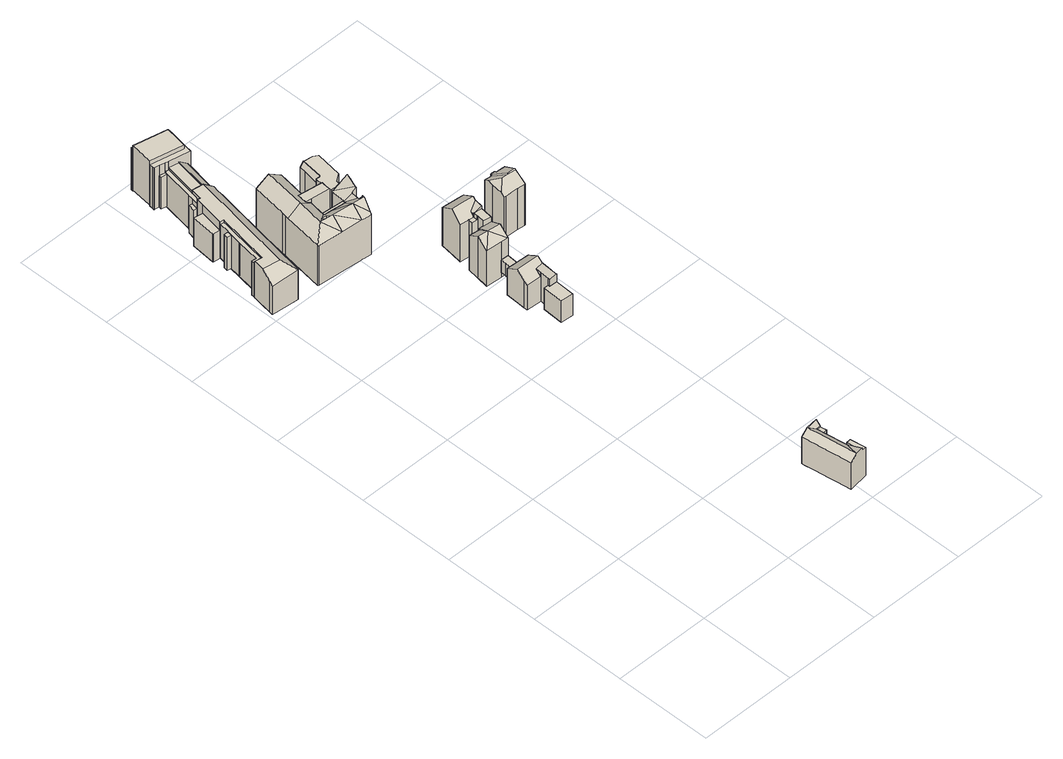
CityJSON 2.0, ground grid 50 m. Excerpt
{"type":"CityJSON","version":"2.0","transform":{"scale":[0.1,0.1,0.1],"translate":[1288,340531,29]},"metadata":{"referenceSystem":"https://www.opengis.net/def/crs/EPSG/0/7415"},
"CityObjects":{
"building1":{"type":"Building","attributes":{"measuredHeight":18.02,"roofType":"SATTELDACH","HoeheDach":"60","NiedrigsteTraufeDesGebaeudes":"57","Blattnummer":"102081","HoeheGrund":"42"},"geometry":[{"type":"Solid","lod":"2","boundaries":[[[[0,1,2,3,4]],[[5,6,7,8]],[[1,9,10,11,12]],[[8,13,14,5]],[[1,0,9]],[[7,15,13,8]],[[16,11,10,17]],[[1,12,2]],[[18,19,20,21,22,23,4,24,25,26,27,28]],[[26,25,24,4,3,29,30,31,14,13,32,27]],[[28,27,32,33,34,35,36,37,38,39]],[[40,41,42,17,10,9,0,4,23]],[[43,44,45,46,47,40,23,22,21,20,19,18,28,39]],[[42,41,40,47,46,45,44,43,39,38,37,36,35,48,49,50,51,52,53,54,55,16,17]],[[30,29,53,52,51,31]],[[29,3,2,12,11,16,55,54,53]],[[15,7,6,49,48,35,34]],[[51,50,49,6,5,14,31]],[[13,15,34,33,32]]]]}]},
"building2":{"type":"Building","children":["building2-1","building2-2","building2-3","building2-4","building2-5","building2-6","building2-7","building2-8","building2-9","building2-10"]},
"building2-1":{"type":"BuildingPart","attributes":{"measuredHeight":16.5,"roofType":"FLACHDACH","HoeheDach":"48","NiedrigsteTraufeDesGebaeudes":"48","Blattnummer":"102081","HoeheGrund":"31"},"parents":["building2"],"geometry":[{"type":"Solid","lod":"2","boundaries":[[[[56,57,58,59,60,61]],[[62,63,64,65,66,67]],[[67,66,57,56]],[[66,65,58,57]],[[65,64,59,58]],[[64,63,60,59]],[[63,62,61,60]],[[62,67,56,61]]]]}]},
"building2-2":{"type":"BuildingPart","attributes":{"measuredHeight":19.85,"roofType":"FLACHDACH","HoeheDach":"50","NiedrigsteTraufeDesGebaeudes":"50","Blattnummer":"102081","HoeheGrund":"30"},"parents":["building2"],"geometry":[{"type":"Solid","lod":"2","boundaries":[[[[68,69,70,71,72,73,74,75,76]],[[77,78,79,80,81,82,83,84,85]],[[85,84,69,68]],[[84,83,70,69]],[[83,82,71,70]],[[82,81,72,71]],[[81,80,73,72]],[[80,79,74,73]],[[79,78,75,74]],[[78,77,76,75]],[[77,85,68,76]]]]}]},
"building2-3":{"type":"BuildingPart","attributes":{"measuredHeight":18.77,"roofType":"FLACHDACH","HoeheDach":"50","NiedrigsteTraufeDesGebaeudes":"50","Blattnummer":"102081","HoeheGrund":"31"},"parents":["building2"],"geometry":[{"type":"Solid","lod":"2","boundaries":[[[[86,87,88,89]],[[90,91,92,93]],[[93,92,87,86]],[[92,91,88,87]],[[91,90,89,88]],[[90,93,86,89]]]]}]},
"building2-4":{"type":"BuildingPart","attributes":{"measuredHeight":21.5,"roofType":"FLACHDACH","HoeheDach":"52","NiedrigsteTraufeDesGebaeudes":"48","Blattnummer":"102081","HoeheGrund":"31"},"parents":["building2"],"geometry":[{"type":"Solid","lod":"2","boundaries":[[[[94,95,96,97,98,99,100,101]],[[102,103,104,94,101,105,106,107]],[[108,109,110,111,112,113,97,96,95,94,104,103,102,114,115,116,117,118,119,120,121,122,123,124,125,126,127,128,129,130,131,132,133,134,135,136]],[[137,138,139,140,126,125,124,123]],[[141,142,143,144,145,146,107,106,105,101,100,99,98,147,148,149,150,151,152,153,154,155]],[[127,156,157,128]],[[128,157,158,129]],[[129,158,159,130]],[[130,159,160,131]],[[131,160,161,132]],[[132,161,162,133]],[[133,162,163,134]],[[136,153,152,108]],[[111,149,148,112]],[[112,148,147,113]],[[113,147,98,97]],[[102,107,146,114]],[[114,146,145,115]],[[115,145,144,116]],[[116,144,143,117]],[[117,143,142,118]],[[120,119,118,142,141,164,165,121]],[[111,110,109,108,152,151,150,149]],[[154,153,136,135,134,163]],[[156,127,126,140]],[[165,166,137,123,122,121]],[[155,154,163,162,161,160,159,158,157,156,140,139,138]],[[164,141,155,138,137,166,165]]]]}]},
"building2-5":{"type":"BuildingPart","attributes":{"measuredHeight":26.12,"roofType":"FLACHDACH","HoeheDach":"58","NiedrigsteTraufeDesGebaeudes":"58","Blattnummer":"102081","HoeheGrund":"31"},"parents":["building2"],"geometry":[{"type":"Solid","lod":"2","boundaries":[[[[167,168,169,170]],[[170,169,171,172]],[[173,174,168,167]],[[173,175,176,177,178,174]],[[179,177,176,180,172,171]],[[175,173,167,170,172,180,176]],[[174,178,177,179,171,169,168]]]]}]},
"building2-6":{"type":"BuildingPart","attributes":{"measuredHeight":20.07,"roofType":"FLACHDACH","HoeheDach":"51","NiedrigsteTraufeDesGebaeudes":"51","Blattnummer":"102081","HoeheGrund":"31"},"parents":["building2"],"geometry":[{"type":"Solid","lod":"2","boundaries":[[[[181,182,183,184,185,186,187,188,189,190,191]],[[192,193,194,195,196,197,198,199,200,201,202]],[[202,201,182,181]],[[201,200,183,182]],[[200,199,184,183]],[[199,198,185,184]],[[198,197,186,185]],[[197,196,187,186]],[[196,195,188,187]],[[195,194,189,188]],[[194,193,190,189]],[[193,192,191,190]],[[192,202,181,191]]]]}]},
"building2-7":{"type":"BuildingPart","attributes":{"measuredHeight":19.51,"roofType":"FLACHDACH","HoeheDach":"51","NiedrigsteTraufeDesGebaeudes":"51","Blattnummer":"102081","HoeheGrund":"31"},"parents":["building2"],"geometry":[{"type":"Solid","lod":"2","boundaries":[[[[203,204,205,206]],[[207,208,209,210]],[[210,209,204,203]],[[209,208,205,204]],[[208,207,206,205]],[[207,210,203,206]]]]}]},
"building2-8":{"type":"BuildingPart","attributes":{"measuredHeight":16.16,"roofType":"FLACHDACH","HoeheDach":"47","NiedrigsteTraufeDesGebaeudes":"47","Blattnummer":"102081","HoeheGrund":"31"},"parents":["building2"],"geometry":[{"type":"Solid","lod":"2","boundaries":[[[[211,132,212,213]],[[214,215,216,217]],[[217,216,132,211]],[[216,215,212,132]],[[215,214,213,212]],[[214,217,211,213]]]]}]},
"building2-9":{"type":"BuildingPart","attributes":{"measuredHeight":24.49,"roofType":"FLACHDACH","HoeheDach":"55","NiedrigsteTraufeDesGebaeudes":"55","Blattnummer":"102081","HoeheGrund":"31"},"parents":["building2"],"geometry":[{"type":"Solid","lod":"2","boundaries":[[[[88,218,219,220,221,222,223,224,225,226,227,228,229,230,231,232,233,234,235,236,237,238,239,89]],[[240,241,242,243,244,245,246,247,248,249,250,251,252,253,254,255,256,257,258,259,260,261,262,263]],[[263,262,218,88]],[[262,261,219,218]],[[261,260,220,219]],[[260,259,221,220]],[[259,258,222,221]],[[258,257,223,222]],[[257,256,224,223]],[[256,255,225,224]],[[255,254,226,225]],[[254,253,227,226]],[[253,252,228,227]],[[252,251,229,228]],[[251,250,230,229]],[[250,249,231,230]],[[249,248,232,231]],[[248,247,233,232]],[[247,246,234,233]],[[246,245,235,234]],[[245,244,236,235]],[[244,243,237,236]],[[243,242,238,237]],[[242,241,239,238]],[[241,240,89,239]],[[240,263,88,89]]]]}]},
"building2-10":{"type":"BuildingPart","attributes":{"measuredHeight":22.26,"roofType":"PULTDACH","HoeheDach":"53","NiedrigsteTraufeDesGebaeudes":"46","Blattnummer":"102081","HoeheGrund":"30"},"parents":["building2"],"geometry":[{"type":"Solid","lod":"2","boundaries":[[[[264,265,266,267]],[[268,269,270,271]],[[266,265,73,74]],[[270,269,264,267]],[[268,271,272,273]],[[274,275,276,277]],[[278,279,280,281,277,276,74,73,282]],[[269,268,273,283,282,73,265,264]],[[271,270,267,266,74,276,275,272]],[[280,279,278,282,283,284]],[[277,281,280,284,274]],[[283,273,272,275,274,284]]]]}]},
"building3":{"type":"Building","children":["building3-1","building3-2","building3-3","building3-4","building3-5","building3-6"]},
"building3-1":{"type":"BuildingPart","attributes":{"measuredHeight":4.53,"roofType":"FLACHDACH","HoeheDach":"34","NiedrigsteTraufeDesGebaeudes":"34","Blattnummer":"102081","HoeheGrund":"30"},"parents":["building3"],"geometry":[{"type":"Solid","lod":"2","boundaries":[[[[285,286,287,288,289,290]],[[291,292,293,294,295,296]],[[296,295,286,285]],[[295,294,287,286]],[[294,293,288,287]],[[293,292,289,288]],[[292,291,290,289]],[[291,296,285,290]]]]}]},
"building3-2":{"type":"BuildingPart","attributes":{"measuredHeight":24.8,"roofType":"PULTDACH","HoeheDach":"55","NiedrigsteTraufeDesGebaeudes":"52","Blattnummer":"102081","HoeheGrund":"30"},"parents":["building3"],"geometry":[{"type":"Solid","lod":"2","boundaries":[[[[297,298,299,300]],[[300,299,301,302]],[[302,301,303,304]],[[305,306,307,298,297]],[[305,308,304,303,309,306]],[[308,305,297,300,302,304]],[[307,306,309,303,301,299,298]]]]}]},
"building3-3":{"type":"BuildingPart","attributes":{"measuredHeight":28.14,"roofType":"SATTELDACH","HoeheDach":"58","NiedrigsteTraufeDesGebaeudes":"53","Blattnummer":"102081","HoeheGrund":"29"},"parents":["building3"],"geometry":[{"type":"Solid","lod":"2","boundaries":[[[[310,311,312,313,314,315]],[[316,317,318,319,320,321]],[[322,323,324,325,326,327]],[[328,329,330,331,332,333]],[[334,335,336,337,338,339]],[[340,341,342,343,344,345]],[[346,347,348,349,343,342]],[[350,351,352,353,354,355]],[[356,357,358,359,360,349,348,361,345,344,362]],[[344,343,349,360,363,339,338,364,365,366,362]],[[362,366,365,367,368,369,370]],[[371,372,362,370,373]],[[367,365,350,355,374,375,368]],[[372,376,356,362]],[[364,338,337,377,378,333,332,331,351,350,365]],[[379,356,376]],[[379,380,357,356]],[[357,381,358]],[[382,383,384,385,386,357,380]],[[387,388,322,327,389,390,391,381,357]],[[386,387,357]],[[389,392,393,390]],[[392,394,315,314,316,321,395,393]],[[314,313,396,397,398,317,316]],[[388,399,323,322]],[[400,371,373,401]],[[402,375,374,403]],[[403,374,355,354]],[[340,345,361,404]],[[404,361,348,347]],[[352,351,331,330]],[[328,333,378,405]],[[405,378,377,406]],[[406,377,337,336]],[[407,385,384,408]],[[408,384,383,409]],[[410,395,321,320]],[[310,315,394,411]],[[318,317,398,412]],[[412,398,397,413]],[[413,397,396,414]],[[414,396,313,312]],[[324,323,399,415]],[[373,370,369,368,375,402,416,417,418,401]],[[358,381,391,419,420,421,422,359]],[[423,424,425,426,427,409,383,382,380,379,376,372,371,400]],[[386,385,407,428,429,430,415,399,388,387]],[[413,414,312,311,310,411,431,432,326,325,324,415,430,429,428,407,408,409,427,426,425,424,423,400,401,418,417,416,402,403,354,353,352,330,329,328,405,406,336,335,334,433,434,422,421,420,419,435,436,410,320,319,318,412],[346,342,341,340,404,347]],[[422,434,433,334,339,363,360,359]],[[391,390,393,395,410,436,435,419]],[[326,432,431,411,394,392,389,327]]]]}]},
"building3-4":{"type":"BuildingPart","attributes":{"measuredHeight":24.99,"roofType":"FLACHDACH","HoeheDach":"55","NiedrigsteTraufeDesGebaeudes":"55","Blattnummer":"102081","HoeheGrund":"30"},"parents":["building3"],"geometry":[{"type":"Solid","lod":"2","boundaries":[[[[437,438,439,440]],[[441,442,438,437]],[[443,444,445,446,442,441]],[[444,447,448,449,450,445]],[[451,449,448,452,440,439]],[[447,444,443,441,437,440,452,448]],[[442,446,445,450,449,451,439,438]]]]}]},
"building3-5":{"type":"BuildingPart","attributes":{"measuredHeight":24.5,"roofType":"FLACHDACH","HoeheDach":"54","NiedrigsteTraufeDesGebaeudes":"54","Blattnummer":"102081","HoeheGrund":"29"},"parents":["building3"],"geometry":[{"type":"Solid","lod":"2","boundaries":[[[[453,454,455,456,457,458,459,460,318,320,461]],[[462,463,464,465,466,467,468,469,470,471,472]],[[472,471,454,453]],[[471,470,455,454]],[[470,469,456,455]],[[469,468,457,456]],[[468,467,458,457]],[[467,466,459,458]],[[466,465,460,459]],[[465,464,318,460]],[[464,463,320,318]],[[463,462,461,320]],[[462,472,453,461]]]]}]},
"building3-6":{"type":"BuildingPart","attributes":{"measuredHeight":22.39,"roofType":"FLACHDACH","HoeheDach":"53","NiedrigsteTraufeDesGebaeudes":"53","Blattnummer":"102081","HoeheGrund":"30"},"parents":["building3"],"geometry":[{"type":"Solid","lod":"2","boundaries":[[[[473,474,475,476]],[[477,478,479,339]],[[339,479,474,473]],[[479,478,475,474]],[[478,477,476,475]],[[477,339,473,476]]]]}]},
"building4":{"type":"Building","children":["building4-1","building4-2","building4-3","building4-4","building4-5"]},
"building4-1":{"type":"BuildingPart","attributes":{"measuredHeight":7.16,"roofType":"FLACHDACH","HoeheDach":"39","NiedrigsteTraufeDesGebaeudes":"39","Blattnummer":"102081","HoeheGrund":"32"},"parents":["building4"],"geometry":[{"type":"Solid","lod":"2","boundaries":[[[[480,481,482,483,484,485,486]],[[487,488,489,490,491,492,493]],[[493,492,481,480]],[[492,491,482,481]],[[491,490,483,482]],[[490,489,484,483]],[[489,488,485,484]],[[488,487,486,485]],[[487,493,480,486]]]]}]},
"building4-2":{"type":"BuildingPart","attributes":{"measuredHeight":12.61,"roofType":"FLACHDACH","HoeheDach":"46","NiedrigsteTraufeDesGebaeudes":"46","Blattnummer":"102081","HoeheGrund":"34"},"parents":["building4"],"geometry":[{"type":"Solid","lod":"2","boundaries":[[[[494,495,496,497,498,499]],[[500,501,502,503,504,505]],[[505,504,495,494]],[[504,503,496,495]],[[503,502,497,496]],[[502,501,498,497]],[[501,500,499,498]],[[500,505,494,499]]]]}]},
"building4-3":{"type":"BuildingPart","attributes":{"measuredHeight":19.48,"roofType":"SATTELDACH","HoeheDach":"53","NiedrigsteTraufeDesGebaeudes":"48","Blattnummer":"102081","HoeheGrund":"33"},"parents":["building4"],"geometry":[{"type":"Solid","lod":"2","boundaries":[[[[506,507,508,509,510,511,512,513,514]],[[515,516,517,518]],[[519,513,512,520]],[[520,512,511,521]],[[521,511,510,522]],[[522,510,509,523]],[[523,509,508,524]],[[525,526,527,528]],[[529,530,531,532]],[[532,531,526,525]],[[533,534,535]],[[536,537,538,530,529,539,540,541,542,524,508,507]],[[522,523,524,542,541,540,539,529,532,525,528,543,544,515,518,545,519,520,521]],[[527,546,543,528]],[[544,543,546,534,533,516,515]],[[517,514,513,519,545,518]],[[531,530,538,537,536,535,534,546,527,526]],[[533,535,536,507,506,514,517,516]]]]}]},
"building4-4":{"type":"BuildingPart","attributes":{"measuredHeight":26.71,"roofType":"SATTELDACH","HoeheDach":"56","NiedrigsteTraufeDesGebaeudes":"51","Blattnummer":"102081","HoeheGrund":"29"},"parents":["building4"],"geometry":[{"type":"Solid","lod":"2","boundaries":[[[[547,548,549,550,551,552,553,554,555,556]],[[557,558,559,560]],[[561,562,563,564,565]],[[566,553,552,567]],[[567,552,551,568]],[[569,570,571,572]],[[557,573,574,558]],[[558,565,564]],[[575,562,561]],[[568,576,577,578,579,580,581,569,572,582,583,584,585,586,587,588,589,590,566,567]],[[563,562,575,591,580,579,578,577,576,568,551,550,549]],[[592,593,559,558,564,563,549,548,547,556,594]],[[561,565,558,574]],[[569,581,580,591,595,570]],[[571,596,582,572]],[[583,582,596,573,557,560,584]],[[560,559,593,585,584]],[[554,553,566,590,589,555]],[[586,585,593,592,594,587]],[[594,556,555,589,588,587]],[[570,595,591,575,561,574,573,596,571]]]]}]},
"building4-5":{"type":"BuildingPart","attributes":{"measuredHeight":24.61,"roofType":"PULTDACH","HoeheDach":"54","NiedrigsteTraufeDesGebaeudes":"50","Blattnummer":"102081","HoeheGrund":"29"},"parents":["building4"],"geometry":[{"type":"Solid","lod":"2","boundaries":[[[[597,598,599]],[[600,601,597,599]],[[597,602,603,604,598]],[[605,606,607,608,609,610,597]],[[611,600,599,612]],[[613,604,603,614]],[[597,610,602]],[[615,609,608,616]],[[616,608,607,617]],[[617,607,606,618]],[[617,618,619,620,621,622,623,611,612,624,613,614,625,615,616]],[[626,627,628,622,621,620,619,618,606,605]],[[623,622,628,601,600,611]],[[602,610,609,615,625,614,603]],[[599,598,604,613,624,612]],[[601,628,627,626,605,597]]]]}]},
"building5":{"type":"Building","attributes":{"measuredHeight":28.21,"roofType":"WALMDACH","HoeheDach":"58","NiedrigsteTraufeDesGebaeudes":"53","Blattnummer":"102081","HoeheGrund":"29"},"geometry":[{"type":"Solid","lod":"2","boundaries":[[[[629,630,631,632,633,634,635,636,637]],[[635,638,639,636]],[[634,640,641,642,643]],[[633,644,640,634]],[[643,642,645]],[[646,632,631,647]],[[647,631,630,648]],[[648,630,629,649]],[[649,629,637,650]],[[651,652,653,654]],[[654,653,655,656]],[[657,658,659,660]],[[660,659,661,662]],[[663,664,665,666]],[[666,665,667,668]],[[667,669,668]],[[668,669,670,671]],[[670,672,671]],[[671,672,673,674]],[[674,673,675,676]],[[645,642,641,652,651,677,678,679,680,681]],[[682,683,646,647,648,649,650,684,685,686,687,680,679,678,677,651,654,656,688,663,666,668,671,674,676,689,657,660,662,690,691]],[[633,632,646,683,682,691,692,644]],[[639,638,693,681,680,687,686,685]],[[694,692,691,690,662,661]],[[657,689,676,675,695,658]],[[655,696,664,663,688,656]],[[637,636,639,685,684,650]],[[640,644,692,694,661,659,658,695,675,673,672,670,669,667,665,664,696,655,653,652,641]],[[635,634,643,645,681,693,638]]]]}]}
},
"vertices":[
[958,19,309],[951,63,294],[947,97,284],[946,97,284],[920,14,309],[929,218,277],[953,222,277],[948,254,277],[925,251,277],[958,19,294],[982,22,294],[970,100,294],[947,97,294],[925,251,283],[929,218,283],[948,254,283],[970,100,128],[982,22,128],[849,240,284],[854,207,284],[862,149,284],[865,125,284],[871,86,284],[882,8,284],[908,92,309],[891,212,309],[887,245,309],[884,267,309],[846,261,284],[945,97,285],[927,217,285],[927,218,285],[885,267,308],[922,272,308],[945,275,308],[945,275,128],[922,272,128],[885,267,128],[884,267,128],[846,261,128],[882,8,128],[920,14,128],[958,19,128],[849,240,128],[854,207,128],[862,149,128],[865,125,128],[871,86,128],[948,254,128],[953,222,128],[929,218,128],[927,218,128],[927,217,128],[945,97,128],[946,97,128],[947,97,128],
[85,2913,21],[54,2917,21],[52,2918,21],[50,2918,21],[62,3042,21],[107,3035,21],[107,3035,186],[62,3042,186],[50,2918,186],[52,2918,186],[54,2917,186],[85,2913,186],
[120,3108,15],[124,3131,15],[125,3134,15],[152,3287,15],[154,3300,15],[171,3296,15],[141,3128,15],[130,3070,15],[114,3073,15],[114,3073,213],[130,3070,213],[141,3128,213],[171,3296,213],[154,3300,213],[152,3287,213],[125,3134,213],[124,3131,213],[120,3108,213],
[152,3287,19],[123,3293,19],[126,3306,19],[154,3300,19],[154,3300,206],[126,3306,206],[123,3293,206],[152,3287,206],
[185,2730,20],[194,2787,20],[198,2808,20],[207,2862,20],[207,2862,190],[198,2808,190],[194,2787,190],[185,2730,190],[163,2602,20],[176,2678,20],[181,2707,20],[181,2707,190],[176,2678,190],[163,2602,190],[244,3080,20],[239,3048,20],[234,3019,20],[229,2991,20],[216,2916,20],[211,2887,20],[164,2602,20],[162,2594,20],[160,2581,20],[149,2516,20],[144,2512,20],[143,2512,20],[37,2522,20],[4,2525,20],[4,2528,20],[6,2544,20],[14,2592,20],[21,2638,20],[22,2648,20],[62,2641,20],[106,2909,20],[88,2912,20],[85,2913,20],[107,3035,20],[114,3073,20],[130,3070,20],[141,3128,20],[197,3119,20],[250,3110,20],[6,2544,199],[14,2592,235],[21,2638,235],[22,2648,235],[143,2512,193],[144,2512,193],[149,2516,189],[160,2581,189],[162,2594,189],[164,2602,189],[211,2887,190],[216,2916,190],[229,2991,190],[234,3019,190],[239,3048,190],[244,3080,190],[250,3110,190],[197,3119,235],[103,2576,235],[62,2641,235],[106,2909,235],[88,2912,235],[85,2913,235],[107,3035,235],[114,3073,235],[130,3070,235],[141,3128,235],[37,2522,187],[4,2525,185],[4,2528,187],
[103,3339,24],[103,3339,285],[104,3342,285],[104,3342,24],[117,3452,285],[117,3452,24],[270,3303,24],[270,3303,285],[284,3388,24],[289,3415,24],[289,3415,285],[284,3388,285],[288,3415,285],[288,3415,24],
[75,2835,22],[79,2858,22],[88,2912,22],[106,2909,22],[62,2641,22],[22,2648,22],[23,2651,22],[25,2666,22],[47,2662,22],[66,2776,22],[66,2779,22],[66,2779,223],[66,2776,223],[47,2662,223],[25,2666,223],[23,2651,223],[22,2648,223],[62,2641,223],[106,2909,223],[88,2912,223],[79,2858,223],[75,2835,223],
[75,2835,24],[54,2839,24],[58,2861,24],[79,2858,24],[79,2858,219],[58,2861,219],[54,2839,219],[75,2835,219],
[120,3108,20],[97,3076,20],[104,3111,20],[104,3111,182],[97,3076,182],[114,3073,182],[120,3108,182],
[102,3311,19],[100,3311,19],[101,3320,19],[103,3336,19],[103,3339,19],[270,3303,19],[289,3415,19],[117,3452,19],[118,3462,19],[120,3462,19],[120,3463,19],[124,3462,19],[124,3461,19],[145,3456,19],[303,3422,19],[302,3419,19],[302,3416,19],[301,3413,19],[301,3410,19],[284,3310,19],[278,3273,19],[171,3296,19],[154,3300,264],[171,3296,264],[278,3273,264],[284,3310,264],[301,3410,264],[301,3413,264],[302,3416,264],[302,3419,264],[303,3422,264],[145,3456,264],[124,3461,264],[124,3462,264],[120,3463,264],[120,3462,264],[118,3462,264],[117,3452,264],[289,3415,264],[270,3303,264],[103,3339,264],[103,3336,264],[101,3320,264],[100,3311,264],[102,3311,264],[126,3306,264],
[219,3286,229],[171,3296,229],[141,3128,229],[189,3120,229],[261,3277,203],[219,3286,237],[189,3120,237],[231,3113,203],[231,3113,195],[261,3277,194],[250,3111,174],[250,3110,174],[250,3110,15],[250,3111,15],[267,3213,15],[265,3200,15],[258,3158,15],[254,3133,15],[278,3273,15],[278,3273,175],[258,3158,174],
[550,2872,9],[456,2886,9],[461,2922,9],[471,2921,9],[556,2910,9],[555,2906,9],[555,2906,55],[556,2910,55],[471,2921,55],[461,2922,55],[456,2886,55],[550,2872,55],
[538,2794,8],[538,2794,227],[550,2872,227],[550,2872,8],[555,2906,227],[555,2906,8],[573,2904,253],[573,2904,8],[558,2793,8],[558,2793,256],[558,2793,255],[563,2824,8],[563,2824,255],
[598,2621,5],[600,2627,5],[606,2646,5],[606,2646,279],[600,2627,279],[598,2621,278],[541,2704,239],[585,2702,260],[585,2702,5],[541,2704,5],[539,2704,5],[539,2704,238],[576,2567,276],[582,2567,279],[582,2567,5],[576,2567,5],[563,2567,5],[563,2567,277],[438,2769,5],[456,2886,5],[461,2922,5],[461,2922,238],[456,2886,238],[438,2769,239],[419,2642,5],[430,2714,5],[431,2720,5],[431,2720,239],[430,2714,238],[419,2642,238],[372,2577,5],[375,2603,5],[375,2604,5],[375,2604,265],[375,2603,265],[372,2577,285],[376,2604,5],[401,2601,5],[401,2601,265],[376,2604,265],[395,2932,286],[462,2924,238],[462,2924,5],[395,2932,5],[330,2940,5],[330,2940,240],[409,2572,286],[516,2560,286],[437,2622,247],[417,2624,247],[418,2636,238],[398,2574,285],[343,2579,286],[418,2637,238],[397,2715,262],[363,2717,286],[352,2645,286],[329,2719,262],[298,2721,240],[288,2652,240],[269,2522,240],[271,2519,238],[399,2507,238],[269,2521,239],[304,2761,240],[302,2743,240],[400,2507,238],[403,2724,258],[410,2773,258],[506,2497,238],[507,2497,238],[524,2614,245],[519,2496,238],[556,2492,238],[557,2494,239],[558,2494,239],[560,2502,245],[577,2553,286],[580,2562,279],[565,2579,268],[531,2618,242],[530,2613,245],[573,2618,264],[531,2623,241],[574,2621,265],[532,2632,241],[617,2675,279],[623,2692,279],[627,2701,279],[581,2563,279],[271,2519,5],[269,2521,5],[302,2743,5],[304,2761,5],[398,2574,5],[410,2773,5],[403,2724,5],[558,2494,5],[557,2494,5],[556,2492,5],[532,2632,5],[574,2621,5],[627,2701,5],[623,2692,5],[617,2675,5],[581,2563,5],[298,2721,5],[288,2652,5],[269,2522,5],[530,2613,5],[524,2614,5],[437,2622,5],[417,2624,5],[399,2507,5],[400,2507,5],[506,2497,5],[507,2497,5],[519,2496,5],[560,2502,5],[577,2553,5],[580,2562,5],[573,2618,5],[565,2579,5],[418,2637,5],[418,2636,5],[531,2618,5],[531,2623,5],
[403,2724,10],[403,2724,260],[410,2773,260],[410,2773,10],[431,2720,10],[431,2720,260],[526,2706,10],[528,2706,10],[528,2706,260],[526,2706,260],[530,2730,10],[532,2755,10],[532,2755,260],[530,2730,260],[438,2769,260],[438,2769,10],
[532,2755,5],[538,2794,5],[558,2793,5],[573,2904,5],[622,2899,5],[645,2884,5],[625,2749,5],[588,2723,5],[528,2706,5],[528,2706,250],[539,2704,250],[585,2702,250],[588,2723,250],[625,2749,250],[645,2884,250],[622,2899,250],[573,2904,250],[558,2793,250],[538,2794,250],[532,2755,250],
[419,2642,14],[532,2632,14],[530,2613,14],[417,2624,14],[417,2624,238],[530,2613,238],[532,2632,238],
[881,2011,31],[880,1996,31],[872,1885,31],[834,1888,31],[840,1985,31],[841,1987,31],[842,2013,31],[842,2013,103],[841,1987,103],[840,1985,103],[834,1888,103],[872,1885,103],[880,1996,103],[881,2011,103],
[863,1709,47],[858,1612,47],[795,1616,47],[801,1721,47],[823,1720,47],[823,1711,47],[823,1711,173],[823,1720,173],[801,1721,173],[795,1616,173],[858,1612,173],[863,1709,173],
[829,1828,239],[869,1825,239],[870,1846,226],[870,1849,224],[872,1881,203],[872,1885,200],[834,1888,200],[755,1892,200],[752,1832,239],[748,1770,45],[748,1770,191],[749,1786,204],[749,1786,45],[755,1892,45],[834,1888,45],[872,1885,45],[872,1881,45],[870,1849,45],[870,1846,45],[823,1711,45],[823,1711,214],[823,1720,214],[823,1720,45],[863,1720,45],[863,1720,218],[863,1709,218],[863,1709,45],[825,1766,191],[825,1766,214],[827,1795,214],[868,1798,218],[868,1796,218],[866,1763,218],[866,1763,45],[868,1796,45],[868,1798,45],[869,1825,45],[826,1766,45],[825,1766,45],[752,1832,45],[826,1766,214],
[840,2250,269],[866,2247,269],[909,2243,269],[911,2254,262],[917,2306,228],[917,2307,227],[906,2308,227],[889,2310,227],[803,2318,227],[795,2254,269],[857,2168,219],[859,2191,219],[834,2194,219],[831,2172,219],[871,2190,242],[903,2187,257],[908,2229,257],[862,2211,237],[860,2191,237],[906,2308,2],[917,2307,2],[917,2306,2],[895,2124,2],[895,2124,242],[854,2129,242],[854,2129,2],[857,2168,242],[859,2191,242],[903,2187,242],[911,2254,2],[909,2243,2],[908,2229,2],[903,2187,2],[900,2168,2],[900,2163,2],[859,2168,2],[857,2168,2],[831,2172,2],[834,2194,2],[832,2194,2],[787,2198,2],[795,2254,2],[803,2318,2],[889,2310,2],[900,2168,242],[832,2194,220],[834,2194,220],[787,2198,220],[900,2163,242],[859,2168,242],
[823,2072,247],[771,2078,247],[763,2019,208],[842,2013,208],[880,2011,208],[831,2131,205],[779,2138,205],[771,2080,245],[888,2064,247],[889,2075,241],[889,2078,240],[895,2124,215],[854,2129,215],[831,2131,215],[842,2013,1],[763,2019,1],[771,2080,1],[779,2138,1],[854,2129,1],[895,2124,1],[889,2078,1],[889,2075,1],[888,2064,1],[885,2047,1],[883,2026,1],[881,2011,1],[880,2011,1],[771,2078,1],[831,2131,1],[885,2047,234],[883,2026,219],[881,2011,208],
[1024,2164,246],[1088,2158,247],[1126,2155,247],[1129,2155,247],[1135,2217,283],[1093,2221,283],[1062,2224,283],[1016,2181,256],[1014,2165,246],[1027,2271,258],[1024,2244,257],[1096,2226,287],[1069,2291,250],[1065,2292,246],[1064,2288,246],[1135,2223,287],[1063,2292,243],[1129,2155,5],[1126,2155,5],[1088,2158,5],[1024,2164,5],[1014,2165,5],[1071,2291,5],[1071,2291,250],[1072,2298,246],[1072,2298,5],[1071,2298,246],[1071,2298,5],[1094,2296,5],[1094,2296,246],[1093,2289,250],[1093,2289,5],[1110,2288,250],[1110,2288,5],[1071,2300,5],[1071,2300,245],[1073,2302,244],[1073,2302,5],[1078,2301,244],[1078,2301,5],[1078,2301,245],[1088,2300,245],[1088,2300,5],[1088,2300,244],[1093,2300,244],[1093,2300,5],[1095,2298,245],[1095,2298,5],[1069,2291,5],[1065,2292,5],[1063,2292,5],[1030,2295,5],[1030,2295,243],[1135,2223,5],[1135,2217,5],[1016,2181,5],[1024,2244,5],[1027,2271,5],[1029,2292,5],[1071,2299,5],[1094,2297,5],[1131,2286,5],[1141,2285,5],[1141,2285,250],[1029,2292,246],[1131,2286,250],[1094,2297,246],[1071,2299,246]
]}
